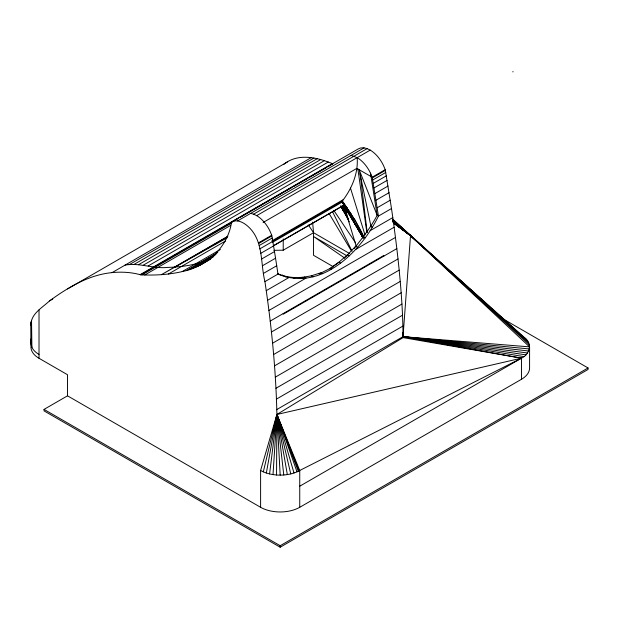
<?xml version="1.0" encoding="UTF-8"?>
<svg xmlns="http://www.w3.org/2000/svg" width="619" height="619" viewBox="0 0 619 619"><rect width="100%" height="100%" fill="white"/><g stroke="black" fill="none" stroke-linecap="round" stroke-linejoin="round"><path stroke-width="0.93" d="M392.756 219.35L525.895 338.887C532.704 344.621 528.866 354.997 521.515 358.169L299.743 470.479C292.717 474.355 284.485 475.524 276.561 475.005L276.902 414.475C275.942 369.992 271.517 325.617 264.924 281.614C260.452 263.764 263.57 242.261 249.697 228.047A23.739 13.703 60 0 0 237.564 220.929L234.779 220.882L231.576 222.059C227.807 247.414 206.839 266.673 182.21 271.586C168.623 274.766 154.572 275.478 140.668 274.828C131.274 272.174 121.324 271.664 111.629 272.654C88.424 275.006 67.889 287.564 49.443 300.95C42.61 307.535 29.921 314.305 31.182 325.602M312.603 222.12L313.539 232.705L313.539 255.307L333.564 266.874M31.252 338.345L30.95 343.158L31.886 347.29A27.762 16.024 0 0 0 39.02 354.455M351.089 155.384L357.163 157.644C358.401 173.421 351.785 188.725 342.361 201.005L272.314 241.441M276.561 475.005L273.018 474.595L276.902 414.475L403.07 337.61L521.515 358.169L521.515 379.261L299.743 507.301A27.762 16.024 0 0 1 260.607 507.301L67.525 395.827L44.042 409.391L44.042 410.892L280.175 547.219L588.05 369.466L588.05 367.965L502.643 318.653M273.018 474.595L269.59 473.93L276.902 414.475L521.515 358.169L403.023 336.666L276.453 409.739M269.59 473.93L266.34 473.009L276.902 414.475L299.743 470.479L299.743 507.301M266.34 473.009L263.33 471.848L276.902 414.475L299.023 470.842M260.607 507.301L260.607 470.479L276.902 414.475L298.296 471.206M264.924 281.614L277.97 274.085C320.743 291.998 361.109 251.74 378.449 216.07L391.494 208.541L385.235 169.668L383.548 165.652A23.739 13.703 60 0 0 370.208 150.108C366.657 148.103 361.875 146.641 358.146 148.986L231.576 222.059M354.099 248.529C362.44 237.944 370.835 227.312 377.141 215.319L370.502 173.181A23.739 13.703 60 0 0 357.163 157.644M363.887 236.713A138.06 79.712 60 0 0 354.702 219.699L342.361 201.005C341.727 202.808 344.559 204.301 343.754 205.245L273.134 246.022M344.427 258.146L355.701 246.207L357.674 247.352M329.741 268.894L338.964 262.177L347.491 254.749L349.379 255.84M319.172 273.938L330.237 268.367L338.964 262.177L340.62 263.129M283.897 164.329C297.809 152.723 317.795 157.481 332.883 163.849L327.861 166.751M140.18 274.612L332.395 163.633M140.668 274.828L238.276 218.453M141.983 274.867L231.08 223.405M144.745 275.006L230.539 225.471M168.414 274.024L225.618 240.961M182.21 271.586L220.364 249.519M187.17 270.201L217.78 252.482M188.872 269.722L215.93 253.991M191.356 268.808L215.257 254.966M192.083 268.545L214.329 255.655M195.295 267.369L213.346 256.9M197.794 266.193L210.847 258.61C197.322 264.893 182.234 266.975 167.44 267.423C153.141 268.986 139.453 262.456 125.123 265.087M200.301 265.017L210.375 259.284M49.443 300.95L52.754 299.039M67.525 288.957L287.618 161.83M112.078 272.615L311.179 157.667M129.147 264.708L313.918 158.077M133.743 264.584L317.176 158.727M138.463 264.731L320.642 159.594M143.291 265.164L324.333 160.685M148.212 265.922L328.248 162.031M239.948 217.486L291.858 187.526M293.538 186.559L299.395 183.178M301.066 182.21L306.931 178.829M308.602 177.862L326.19 167.718M237.564 220.929L364.134 147.848M250.61 213.393L253.597 214.166L367.121 148.63M253.597 214.166L256.684 215.652L370.208 150.108M227.854 236.28L161.397 274.674L227.011 237.866M174.891 267.083L227.614 236.644M263.083 222.507L356.815 168.391L372.189 177.196L378.449 216.07L377.141 215.319L359.144 169.668L371.067 226.84M201.786 262.201L216.077 253.968M258.665 242.741L271.71 235.212L270.023 231.197A23.739 13.703 60 0 0 256.684 215.652M385.235 169.668L372.189 177.196L370.502 173.181M258.788 243.46L271.834 235.932L271.71 235.212M372.313 177.916L385.358 170.387M259.16 245.55L272.205 238.021L271.834 235.932M372.684 180.013L385.73 172.477M271.818 240.907L343.56 199.48M259.74 248.923L272.786 241.387L272.205 238.021M373.265 183.379L386.318 175.85M272.546 242.284L342.477 201.926L343.63 202.723M273.644 245.588L343.754 205.245L363.183 238.013M260.514 253.473L273.559 245.944L272.786 241.387M374.038 187.928L387.084 180.4M261.442 259.113L274.488 251.585L273.559 245.944M374.967 193.569L388.012 186.04M273.938 250.362A170.774 98.599 0 0 1 283.223 250.208L313.539 232.705L349.712 253.597M262.502 265.744L275.548 258.216L274.488 251.585M376.027 200.208L389.072 192.671M263.679 273.281L276.724 265.744L275.548 258.216M377.203 207.736L390.249 200.208M266.232 290.659L288.918 277.56M370.108 230.686L392.802 217.586L391.494 208.541M267.555 300.316L306.096 278.07L304.3 277.033C295.294 278.318 285.908 277.32 277.536 273.644M355.592 249.488L394.125 227.243L392.802 217.586M268.886 310.49L395.456 237.417L394.125 227.243M270.194 321.091L383.71 255.546L383.788 256.158M395.456 237.417L396.833 248.621L283.309 314.166L283.239 313.554M271.439 332.016L398.009 258.943L396.833 248.621M272.608 343.181L399.178 270.101L398.009 258.943M273.675 354.478L400.245 281.405L399.178 270.101M274.604 365.821L401.174 292.748L400.245 281.405M275.37 377.118L401.94 304.045L401.174 292.748M275.958 388.268L402.528 315.187L401.94 304.045M276.322 399.17L402.892 326.097L402.528 315.187M299.743 486.209L521.515 358.169M44.042 409.391L280.175 545.718L588.05 367.965M304.3 277.033L311.249 275.85L320.719 272.817L322.282 273.714M512.71 71.796L513.151 71.781M521.515 379.261A27.762 16.024 0 0 0 529.585 367.965L529.585 346.872L403.023 336.666L402.659 332.852M529.353 348.954L403.023 336.666L402.892 326.097M528.649 351.004L403.023 336.666L410.521 235.653L392.879 219.335M527.489 352.985L403.023 336.666L403.07 337.61M525.895 354.857L403.023 336.666L523.891 356.598M352.559 219.366L354.702 219.699L363.81 237.603M299.147 277.467L303.774 278.473L302.521 277.335M260.607 470.479L263.33 471.848M370.657 226.322L372.344 227.305M363.461 236.69L365.372 237.789M346.888 255.771L313.508 236.489L344.481 257.93M330.237 268.367L331.544 269.118M311.249 275.85L312.982 276.848M293.011 277.536L294.776 278.55M284.523 276.159L286.125 277.08M31.182 344.899A27.762 16.024 0 0 0 39.02 358.285L67.525 374.743L67.525 395.827M522.312 336.102L525.895 338.887M393.498 223.01L410.521 235.653L527.489 340.76M393.622 223.072L410.521 235.653L528.649 342.74M393.63 222.964L410.521 235.653L529.353 344.791M393.003 222.19L410.521 235.653L529.585 346.872M392.384 221.293L410.521 235.653L393.003 220.72M392.531 221.339L410.521 235.653L392.701 221.037M392.67 219.567L467.809 287.224M469.241 288.516L472.104 291.092M473.543 292.385L484.994 302.699M487.145 304.633L489.296 306.567M491.44 308.502L502.179 318.166M505.762 321.393L507.193 322.685M510.056 325.261L519.372 333.641M347.468 208.255L342.477 201.926L362.896 237.263M351.159 213.919L342.477 201.926L354.702 219.699M334.043 210.723L355.507 242.725M308.355 224.945L313.539 232.705M340.38 206.057L348.226 218.7M340.582 206.104L347.708 217.555M340.93 206.553L346.98 216.302M341.549 206.491L342.555 208.139M329.13 213.609L351.213 250.68M343.328 204.162L363.198 237.951L342.849 203.21M343.947 204.665L363.229 237.882M344.187 204.68L345.139 206.344M346.57 208.827L349.433 213.81M350.393 215.474L363.283 237.882M341.27 206.614L349.317 221.873M341.642 206.22L348.288 219.002M342.145 205.732L346.965 215.164M346.919 214.019L342.586 205.407L343.127 205.477L346.539 212.356M332.496 211.597L352.087 251.268M343.39 205.454L345.085 208.897M345.015 207.829L343.754 205.245L356.358 246.672M297.012 471.848L276.902 414.475L280.175 475.137M350.493 188.106L365.024 234.98M294.002 473.009L276.902 414.475L283.781 475.005M290.752 473.93L276.902 414.475L287.332 474.595M276.724 265.744L277.97 274.085M357.89 169.01L366.866 232.643M360.157 173.614L367.191 232.612M31.53 320.34L31.886 347.29M31.082 322.383L31.182 345.24L31.143 321.509M283.223 238.911L283.223 250.208M282.426 274.944L282.426 275.525M280.175 545.718L280.175 547.219M39.02 309.91L39.02 358.285M31.259 339.189L31.182 341.077L31.275 339.173"/></g></svg>
